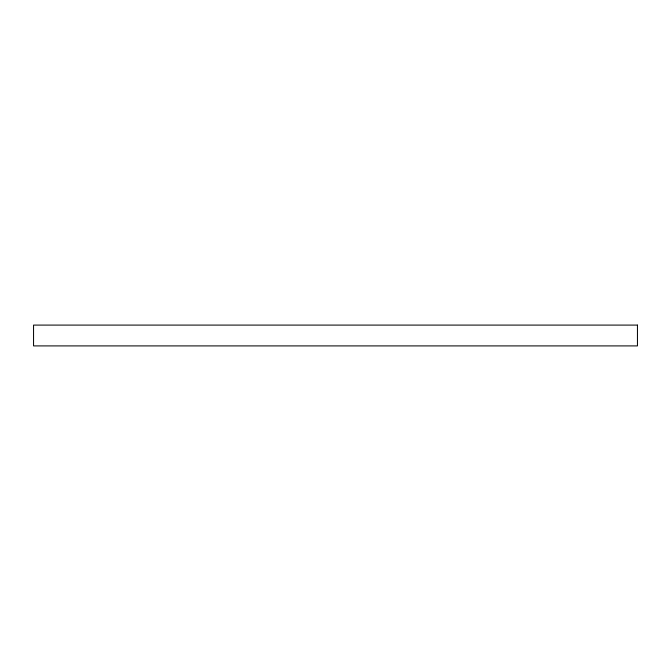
<?xml version="1.0" encoding="UTF-8"?>
<svg xmlns="http://www.w3.org/2000/svg" width="671" height="671" viewBox="0 0 671 671"><rect width="100%" height="100%" fill="white"/><g stroke="black" fill="none" stroke-linecap="round" stroke-linejoin="round"><path stroke-width="1.01" d="M637.45 325.091L33.55 325.091L33.55 345.909L637.45 345.909L637.45 325.091"/></g></svg>
